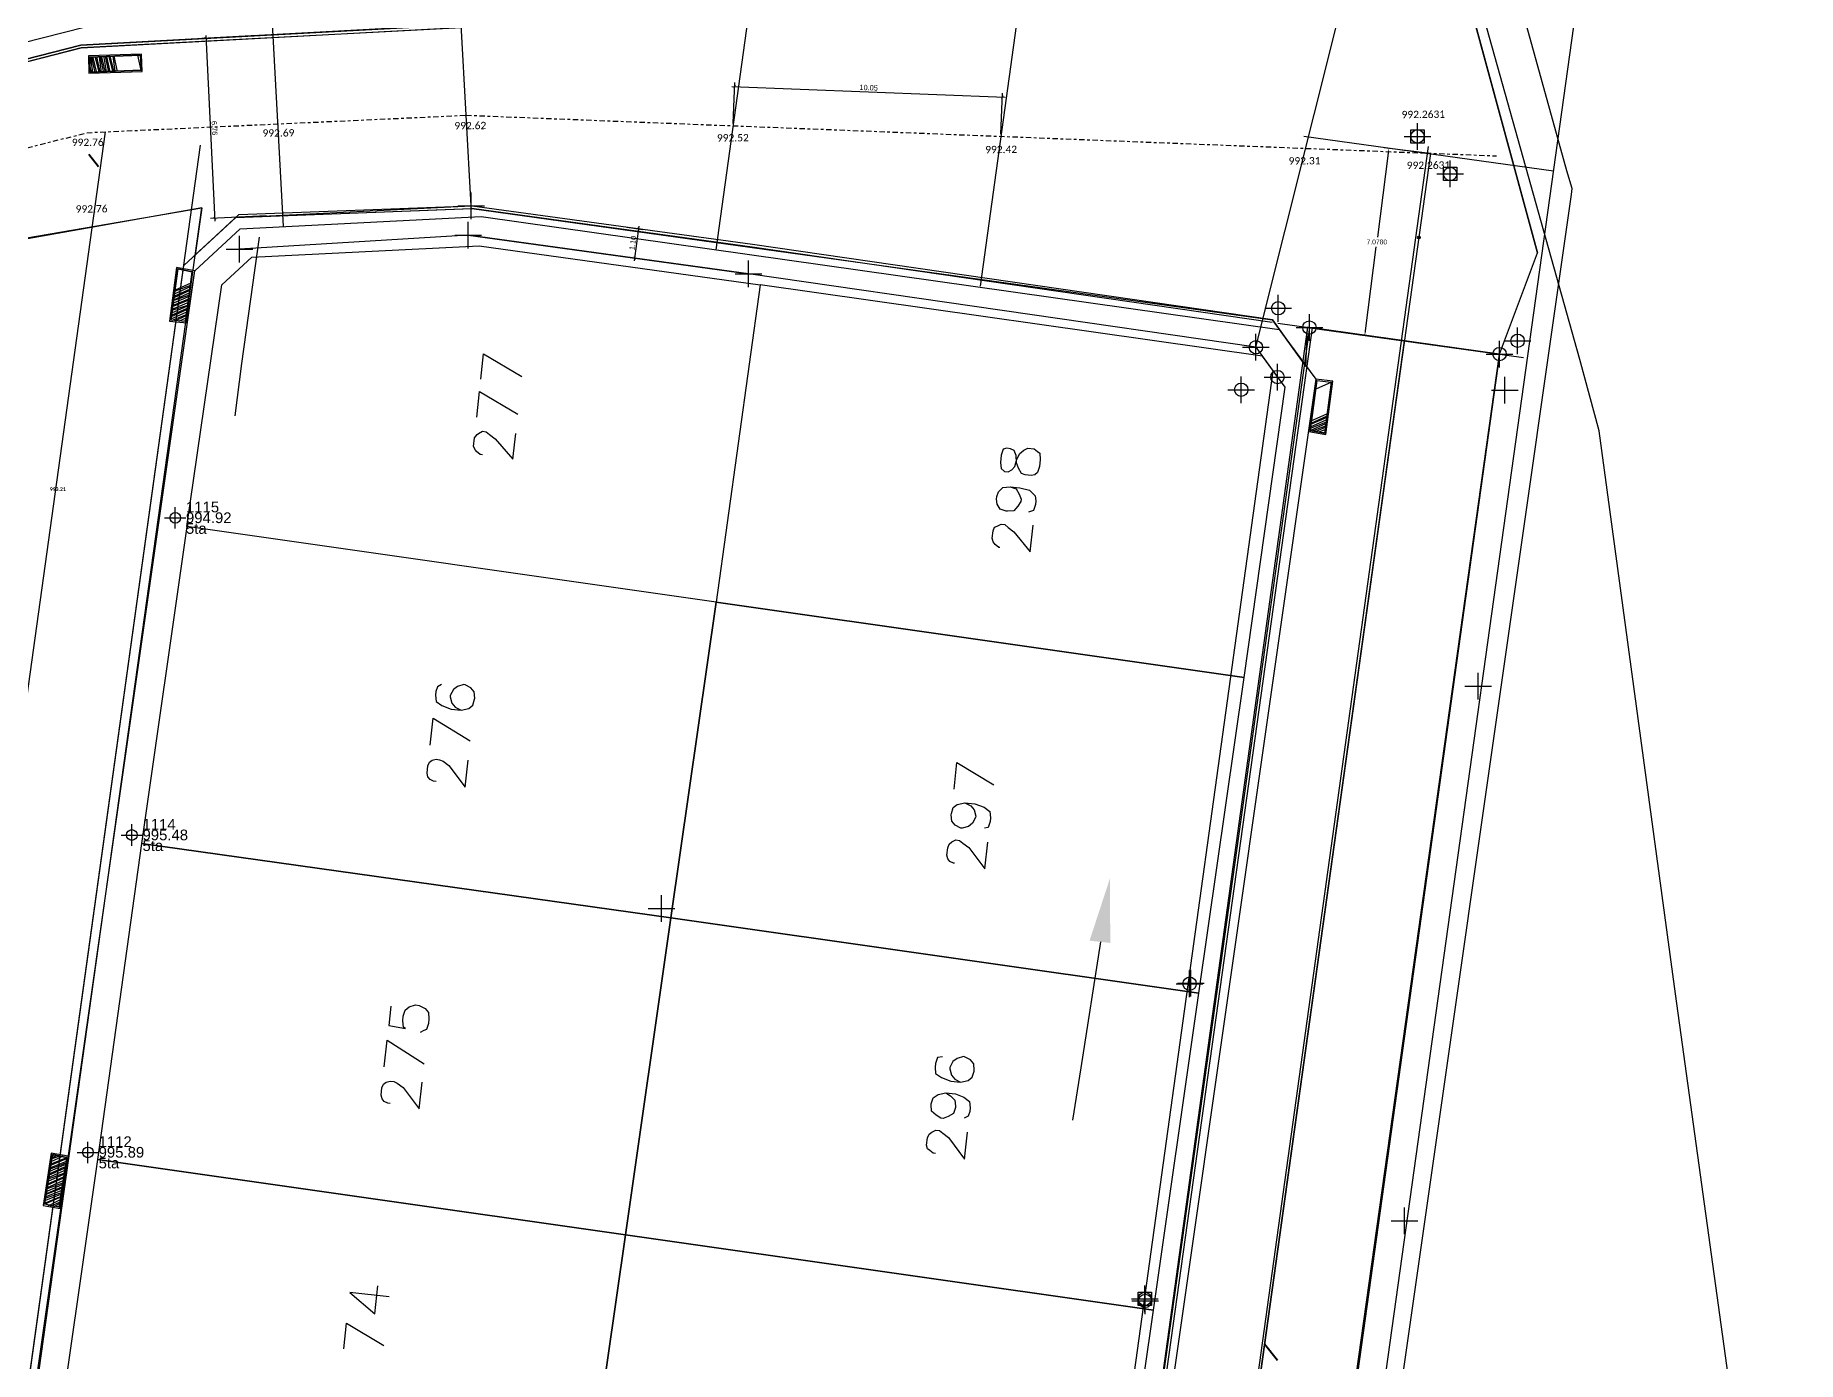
# Model space of a CAD drawing. Header units: metres. Extents: x -977055 to 805873, y -1033982 to 242021.
# Drawn here: x 1022.7 to 1088.8, y 1102.7 to 1152.4 of the extents above; entities that cross this region are included whole.
import ezdxf

# ---------------------------------------------------------------- set-up
doc = ezdxf.new("R2010")
doc.units = ezdxf.units.M
doc.header["$PDMODE"] = 32
doc.header["$PDSIZE"] = 1.5
doc.linetypes.add('CENTRO1', pattern=[0.44, 0.2, -0.08, 0.08, -0.08])
for name, color, linetype in [('12-CONDICIONES EXISTENTES', 2, 'Continuous'), ('5ta avenida', 10, 'Continuous'), ('C-ROAD', 7, 'Continuous'), ('C-ROAD-CNTR-N', 92, 'Continuous'), ('C-ROAD-PROF-TEXT', 11, 'Continuous'), ('C-ROAD-STAN', 11, 'Continuous'), ('NIVEL BORDILLO', 6, 'Continuous'), ('PUNTOS V', 4, 'Continuous'), ('V-NODE', 1, 'Continuous'), ('V-SITE-VEGE', 80, 'Continuous')]:
    doc.layers.add(name, color=color, linetype=linetype)
for name, color, linetype, true_color in [('PDF2_area escolar', 7, 'Continuous', 0x989898), ('PDF_Geometry', 7, 'Continuous', 0x797979), ('PDF_Solid Fills', 7, 'Continuous', 0x797979)]:
    doc.layers.add(name, color=color, linetype=linetype, true_color=true_color)
doc.layers.get('PDF2_area escolar').off()
doc.styles.add('CITY2', font='stylu.ttf', dxfattribs={"height": 0.2})
doc.styles.add('MtXpl_Calibri', font='calibri.ttf')
doc.styles.get("Standard").update_dxf_attribs({"font": 'arial.ttf'})
doc.dimstyles.new('COTAS2', dxfattribs={"dimtxt": 0.02, "dimasz": 0.1, "dimexe": 0.15, "dimexo": 0.08, "dimgap": 0.05, "dimtad": 1, "dimzin": 0, "dimdsep": 46, "dimtxsty": 'CITY2', "dimblk": 'ARCHTICK', "dimcen": 1, "dimdle": 0.1, "dimclrd": 1, "dimclre": 1, "dimclrt": 2, "dimadec": 0, "dimazin": 0, "dimtfac": 1, "dimtofl": 0, "dimtmove": 0, "dimatfit": 3, "dimldrblk": 'ARCHTICK', "dimfxl": 0.18, "dimtolj": 1, "dimtzin": 0, "dimarcsym": 0})

# ---------------------------------------------------------------- blocks, each defined once
blk = doc.blocks.new('base')
at = {"layer": 'PDF_Geometry', "lineweight": 25, "extrusion": (-0.000787417, 0.063364, 0.99799), "elevation": 0.026}
for points in [[(-314.355, -197.288), (-299.601, -195.681), (-292.744, -194.188), (-282.663, -192.111), (-274.476, -190.361), (-258.037, -185.154), (-248.029, -180.61), (-240.539, -177.71), (-228.643, -174.042), (-222.733, -172.714), (-217.384, -171.04), (-209.935, -169.248), (-202.16, -164.759), (-196.196, -160.284), (-195.073, -159.817), (-178.095, -157.457), (-154.298, -156.614), (-136.667, -154.611), (-124.436, -153.164), (-118.066, -151.474), (-100.79, -146.646), (-80.955, -140.967), (-73.385, -139.328), (-61.694, -135.822), (-40.504, -131.604), (-37.727, -130.872), (-17.661, -129.441), (1.311, -127.461), (21.092, -124.929), (41.006, -122.83), (47.376, -123.458), (63.592, -123.186), (81.402, -124.312), (85.639, -96.072), (88.705, -66.393), (92.811, -40.781), (97.16, -22.386), (100.596, -1.562), (102.483, 8.32), (109.691, 37.361), (117.528, 76.62), (126.217, 115.638), (131.513, 149.592), (134.682, 173.973), (136.916, 195.591), (139.956, 229.678), (141.558, 250.676), (142.614, 271.37), (143.252, 283.21), (147.066, 312.938), (152.58, 355.631), (153.554, 396.042), (150.869, 418.02), (151.777, 438.639), (150.959, 458.028), (151.777, 438.639), (150.869, 418.02), (153.554, 396.042), (152.58, 355.631), (147.066, 312.938), (143.252, 283.21), (142.614, 271.37), (141.558, 250.676), (139.956, 229.678), (136.916, 195.591), (134.682, 173.973), (131.513, 149.592), (126.217, 115.638), (117.528, 76.62), (109.691, 37.361), (102.483, 8.32), (100.596, -1.562), (97.16, -22.386), (92.811, -40.781), (88.705, -66.393), (85.639, -96.072), (81.402, -124.312), (63.592, -123.186), (47.376, -123.458), (41.006, -122.83), (21.092, -124.929), (1.311, -127.461), (-17.661, -129.441), (-37.727, -130.872), (-40.504, -131.604), (-61.694, -135.822), (-73.385, -139.328), (-80.955, -140.967), (-100.79, -146.646), (-118.066, -151.474), (-124.436, -153.164), (-136.667, -154.611), (-154.298, -156.614), (-178.095, -157.457), (-195.073, -159.817), (-196.196, -160.284), (-202.16, -164.759), (-209.935, -169.248), (-217.384, -171.04), (-222.733, -172.714), (-228.643, -174.042), (-240.539, -177.71), (-248.029, -180.61), (-258.037, -185.154), (-274.476, -190.361), (-282.663, -192.111), (-292.744, -194.188), (-299.601, -195.681), (-314.355, -197.288), (-312.178, -178.446), (-309.146, -157.898), (-306.876, -132.899), (-305.823, -118.002), (-298.643, -78.802), (-291.055, -45.077), (-282.252, -15.116), (-275.645, 10.473), (-270.319, 33.898), (-263.825, 63.164), (-258.15, 86.408), (-284.424, 123.888)], [(-212.717, -13.755), (-225.054, -11.852), (-224.271, -6.892), (-226.643, -6.56), (-224.271, -6.892), (-225.054, -11.852), (-212.717, -13.755), (-212.402, -16.529), (-210.533, -31.037), (-208.664, -45.544), (-208.205, -49.819), (-207.573, -57.268), (-206.945, -64.763), (-206.131, -70.704), (-205.316, -76.645), (-202.67, -97.785), (-200.074, -118.964), (-199.377, -121.645), (-195.323, -136.879), (-191.412, -136.748), (-190.561, -158.552), (-190.735, -159.226), (-195.073, -159.817), (-196.196, -160.284), (-202.16, -164.759), (-209.935, -169.248), (-213.277, -170.051), (-213.359, -169.577), (-218.448, -150.23), (-210.166, -148.075), (-219.749, -78.662), (-229.377, -9.244), (-211.582, -137.888)], [(-183.278, -24.583), (-189.381, -23.662), (-189.487, -24.159), (-189.624, -24.143), (-189.441, -23.005), (-188.857, -19.32), (-188.78, -18.68), (-182.363, -19.685), (-199.15, -127.84), (-199.177, -128.068), (-198.98, -128.741), (-196.947, -136.498), (-196.819, -136.977), (-195.323, -136.879)], [(-145.589, -133.597), (-145.56, -133.74), (-143.653, -133.691), (-143.678, -133.132), (-145.585, -133.18), (-145.469, -133.751)], [(-143.724, -133.126), (-143.66, -133.366)], [(-143.77, -133.121), (-143.699, -133.686)], [(-143.861, -133.11), (-143.744, -133.68)], [(-143.912, -133.15), (-143.79, -133.675)], [(-144.004, -133.139), (-143.881, -133.664)], [(-144.049, -133.133), (-143.933, -133.704)], [(-144.095, -133.128), (-144.024, -133.693)], [(-144.187, -133.117), (-144.07, -133.687)], [(-144.238, -133.157), (-144.116, -133.682)], [(-144.283, -133.151), (-144.207, -133.671)], [(-144.375, -133.14), (-144.258, -133.711)], [(-144.421, -133.135), (-144.304, -133.705)], [(-144.518, -133.17), (-144.395, -133.694)], [(-144.563, -133.164), (-144.441, -133.689)], [(-144.609, -133.159), (-144.538, -133.724)], [(-144.7, -133.148), (-144.584, -133.718)], [(-149.925, -126.861), (-149.215, -122.124), (-148.932, -120.164)], [(-147.135, -123.719), (-147.406, -125.588), (-146.863, -125.7), (-146.586, -123.785)], [(-146.664, -124.425), (-147.296, -124.674)], [(-146.675, -124.517), (-147.302, -124.719)], [(-146.726, -124.557), (-147.313, -124.811)], [(-146.737, -124.648), (-147.324, -124.902)], [(-146.742, -124.694), (-147.329, -124.948)], [(-146.753, -124.785), (-147.34, -125.039)], [(-146.764, -124.877), (-147.346, -125.085)], [(-146.77, -124.922), (-147.357, -125.176)], [(-146.592, -123.831), (-147.179, -124.085)], [(-146.603, -123.922), (-147.19, -124.176)], [(-146.609, -123.968), (-147.196, -124.222)], [(-146.62, -124.06), (-147.207, -124.313)], [(-146.631, -124.151), (-147.258, -124.354)], [(-146.636, -124.197), (-147.269, -124.445)], [(-146.632, -123.78), (-147.168, -123.993)], [(-146.647, -124.288), (-147.28, -124.536)], [(-146.653, -124.334), (-147.285, -124.582)], [(-146.769, -123.763), (-147.163, -123.948)], [(-146.906, -123.747), (-147.151, -123.856)], [(-146.998, -123.736), (-147.14, -123.765)], [(-158.172, -121.416), (-158.288, -122.376), (-159.713, -121.508)], [(-189.512, -120.979), (-189.241, -119.11), (-189.784, -118.998), (-190.061, -120.912), (-189.474, -120.659)], [(-158.001, -119.999), (-158.117, -120.959), (-159.543, -120.091)], [(-189.257, -119.247), (-189.844, -119.501)], [(-189.268, -119.339), (-189.856, -119.592)], [(-189.274, -119.384), (-189.861, -119.638)], [(-189.285, -119.476), (-189.872, -119.73)], [(-158.202, -118.584), (-158.11, -118.595), (-157.984, -118.702), (-157.944, -118.754), (-157.869, -118.902), (-157.908, -119.222), (-158.016, -119.348), (-158.067, -119.388), (-158.215, -119.463), (-158.352, -119.446), (-158.478, -119.339), (-158.69, -119.174), (-159.339, -118.4), (-159.455, -119.36)], [(-189.241, -119.11), (-189.828, -119.364)], [(-189.252, -119.201), (-189.833, -119.41)], [(-189.332, -119.099), (-189.817, -119.273)], [(-189.469, -119.083), (-189.811, -119.227)], [(-189.607, -119.066), (-189.8, -119.135)], [(-189.692, -119.009), (-189.789, -119.044)], [(-177.966, -117.13), (-178.189, -117.056), (-178.304, -116.857), (-178.374, -116.663), (-178.363, -116.572), (-178.249, -116.4), (-178.09, -116.234), (-177.856, -116.216), (-177.81, -116.221), (-177.587, -116.294), (-177.472, -116.494), (-177.448, -116.682), (-177.459, -116.773), (-177.527, -116.951), (-177.686, -117.117), (-177.966, -117.13), (-178.332, -117.086), (-178.692, -116.996), (-178.898, -116.786), (-178.922, -116.597), (-178.906, -116.46), (-178.832, -116.237), (-178.638, -116.168)], [(-177.554, -114.861), (-177.508, -114.866), (-177.382, -114.974), (-177.301, -115.077), (-177.272, -115.219), (-177.305, -115.494), (-177.367, -115.625), (-177.464, -115.66), (-177.613, -115.735), (-177.75, -115.718), (-177.876, -115.61), (-178.088, -115.446), (-178.691, -114.677), (-178.812, -115.683)], [(-156.561, -109.971), (-156.413, -109.896), (-156.345, -109.718), (-156.329, -109.581), (-156.347, -109.347), (-156.559, -109.183), (-156.914, -109.047), (-157.279, -109.003), (-157.565, -109.061), (-157.718, -109.182), (-157.791, -109.405), (-157.797, -109.451), (-157.779, -109.685), (-157.658, -109.839), (-157.441, -109.957), (-157.395, -109.963), (-157.155, -109.899), (-157.002, -109.778), (-156.883, -109.561), (-156.877, -109.515), (-156.941, -109.276), (-157.062, -109.122), (-157.279, -109.003)], [(-156.103, -107.707), (-156.224, -108.713), (-157.604, -107.851)], [(-156.309, -106.338), (-156.218, -106.349), (-156.086, -106.411), (-156.006, -106.513), (-155.976, -106.656), (-156.009, -106.93), (-156.072, -107.062), (-156.174, -107.142), (-156.317, -107.172), (-156.454, -107.155), (-156.585, -107.093), (-156.797, -106.928), (-157.395, -106.114), (-157.516, -107.12)], [(-175.721, -105.807), (-175.842, -106.813), (-177.222, -105.951)], [(-176.123, -105.295), (-176.34, -105.176), (-176.461, -105.023), (-176.525, -104.783), (-176.519, -104.737), (-176.4, -104.52), (-176.247, -104.399), (-176.007, -104.335), (-175.962, -104.341), (-175.744, -104.46), (-175.623, -104.614), (-175.605, -104.848), (-175.611, -104.893), (-175.684, -105.116), (-175.838, -105.237), (-176.123, -105.295), (-176.489, -105.251), (-176.843, -105.116), (-177.055, -104.951), (-177.073, -104.717), (-177.057, -104.58), (-176.984, -104.357), (-176.841, -104.328)], [(-175.71, -103.026), (-175.665, -103.032), (-175.533, -103.094), (-175.453, -103.197), (-175.424, -103.339), (-175.457, -103.614), (-175.519, -103.745), (-175.621, -103.826), (-175.769, -103.9), (-175.907, -103.884), (-176.033, -103.776), (-176.245, -103.611), (-176.842, -102.797), (-176.963, -103.803)], [(-181.143, -100.007), (-180.342, -95.281), (-180.014, -93.327)], [(-154.508, -97.93), (-154.42, -97.198), (-155.054, -97.076), (-154.968, -97.132), (-154.95, -97.366), (-154.972, -97.549), (-155.045, -97.772), (-155.199, -97.893), (-155.438, -97.957), (-155.576, -97.94), (-155.793, -97.821), (-155.914, -97.668), (-155.932, -97.434), (-155.91, -97.251), (-155.837, -97.028), (-155.74, -96.993), (-155.591, -96.918)], [(-154.232, -95.644), (-154.354, -96.65), (-155.728, -95.742)], [(-175.16, -95.766), (-174.972, -95.742), (-174.899, -95.519), (-174.882, -95.382), (-174.9, -95.148), (-175.112, -94.984), (-175.467, -94.848), (-175.833, -94.804), (-176.118, -94.862), (-176.272, -94.983), (-176.345, -95.206), (-176.35, -95.252), (-176.332, -95.486), (-176.212, -95.64), (-175.994, -95.758), (-175.948, -95.764), (-175.709, -95.7), (-175.555, -95.579), (-175.436, -95.362), (-175.431, -95.316), (-175.495, -95.077), (-175.615, -94.923), (-175.833, -94.804)], [(-154.438, -94.275), (-154.347, -94.286), (-154.215, -94.348), (-154.135, -94.451), (-154.106, -94.593), (-154.139, -94.867), (-154.201, -94.999), (-154.303, -95.079), (-154.446, -95.109), (-154.583, -95.092), (-154.715, -95.03), (-154.927, -94.865), (-155.524, -94.051), (-155.645, -95.057)], [(-175.275, -94.408), (-175.447, -94.294), (-175.613, -94.135), (-175.631, -93.901), (-175.626, -93.855), (-175.552, -93.632), (-175.353, -93.517), (-175.159, -93.448), (-175.068, -93.459), (-174.896, -93.572), (-174.73, -93.731), (-174.712, -93.965), (-174.717, -94.011), (-174.79, -94.234), (-174.99, -94.349), (-175.275, -94.408), (-175.641, -94.364), (-175.949, -94.234), (-176.162, -94.069), (-176.18, -93.835), (-176.163, -93.698), (-176.095, -93.52), (-175.947, -93.446)], [(-174.862, -92.139), (-174.771, -92.15), (-174.645, -92.258), (-174.559, -92.314), (-174.53, -92.457), (-174.563, -92.731), (-174.625, -92.863), (-174.728, -92.943), (-174.876, -93.018), (-175.013, -93.002), (-175.139, -92.894), (-175.351, -92.729), (-175.948, -91.915), (-176.07, -92.921)], [(-141.978, -90.536), (-142.295, -92.399), (-141.752, -92.511), (-141.435, -90.648), (-142.022, -90.902)], [(-141.646, -92.014), (-142.279, -92.262)], [(-141.657, -92.105), (-142.29, -92.353)], [(-141.662, -92.151), (-142.295, -92.399)], [(-141.673, -92.242), (-142.163, -92.461)], [(-141.684, -92.334), (-142.072, -92.472)], [(-141.69, -92.379), (-141.935, -92.489)], [(-141.747, -92.465), (-141.798, -92.505)], [(-141.569, -91.374), (-142.156, -91.628)], [(-141.574, -91.419), (-142.161, -91.673)], [(-141.585, -91.511), (-142.172, -91.765)], [(-141.596, -91.602), (-142.178, -91.81)], [(-141.602, -91.648), (-142.189, -91.902)], [(-141.613, -91.739), (-142.2, -91.993)], [(-141.618, -91.785), (-142.205, -92.039)], [(-141.629, -91.877), (-142.216, -92.13)], [(-141.64, -91.968), (-142.222, -92.176)], [(-141.44, -90.694), (-142.073, -90.942)], [(-141.451, -90.785), (-142.084, -91.033)], [(-141.462, -90.876), (-142.09, -91.079)], [(-141.468, -90.922), (-142.101, -91.171)], [(-141.479, -91.014), (-142.112, -91.262)], [(-141.53, -91.054), (-142.117, -91.308)], [(-141.541, -91.145), (-142.128, -91.399)], [(-141.552, -91.237), (-142.134, -91.445)], [(-141.558, -91.282), (-142.145, -91.536)], [(-141.566, -90.586), (-142.011, -90.81)], [(-141.658, -90.575), (-142, -90.719)], [(-141.795, -90.558), (-141.994, -90.673)], [(-141.932, -90.542), (-141.983, -90.582)], [(-154.305, -87.011), (-152.842, -87.187), (-153.765, -86.38), (-153.892, -87.431)], [(-152.589, -85.084), (-152.705, -86.044), (-154.085, -85.182)]]:
    blk.add_lwpolyline(points, dxfattribs=at)
for points in [[(-126.808, -152.832), (-131.811, -132.011), (-143.465, -134.827), (-140.734, -154.492), (-136.733, -154.001)], [(-145.611, -133.78), (-143.613, -133.742), (-143.627, -133.091), (-145.626, -133.129)], [(-143.678, -133.132), (-143.653, -133.691), (-145.56, -133.74), (-145.585, -133.18)], [(-158.259, -127.526), (-188.122, -122.908), (-189.472, -121.03), (-173.08, -15.378), (-171.202, -14.027), (-132.739, -20.006), (-131.388, -21.885), (-147.503, -125.622), (-149.221, -127.178)], [(-168.692, -124.832), (-166.889, -112.946), (-147.089, -116.027), (-148.505, -125.084), (-149.648, -126.106), (-158.172, -126.424)], [(-147.175, -123.668), (-147.503, -125.622), (-146.823, -125.751), (-146.535, -123.745)], [(-146.863, -125.7), (-147.406, -125.588), (-147.135, -123.719), (-146.586, -123.785)], [(-186.644, -109.871), (-188.326, -120.751), (-187.492, -121.917), (-168.692, -124.832), (-166.889, -112.946)], [(-189.472, -121.03), (-189.19, -119.07), (-189.824, -118.947), (-190.112, -120.953)], [(-189.784, -118.998), (-189.241, -119.11), (-189.512, -120.979), (-190.061, -120.912)], [(-177.614, -118.053), (-177.632, -117.819), (-177.758, -117.711), (-177.895, -117.695), (-178.043, -117.77), (-178.151, -117.896), (-178.23, -118.164), (-178.349, -118.382), (-178.502, -118.503), (-178.651, -118.578), (-178.879, -118.55), (-179.005, -118.442), (-179.091, -118.385), (-179.109, -118.151), (-179.076, -117.877), (-179.003, -117.654), (-178.901, -117.574), (-178.758, -117.544), (-178.529, -117.572), (-178.398, -117.634), (-178.283, -117.834), (-178.213, -118.027), (-178.201, -118.307), (-178.131, -118.501), (-178, -118.563), (-177.863, -118.58), (-177.72, -118.551), (-177.647, -118.327)], [(-165.046, -101.112), (-166.889, -112.946), (-147.089, -116.027), (-145.241, -104.147)], [(-184.801, -98.036), (-186.644, -109.871), (-166.889, -112.946), (-165.046, -101.112)], [(-163.198, -89.232), (-165.046, -101.112), (-145.241, -104.147), (-143.443, -92.307)], [(-182.952, -86.156), (-184.801, -98.036), (-165.046, -101.112), (-163.198, -89.232)], [(-142.018, -90.485), (-142.346, -92.439), (-141.712, -92.562), (-141.384, -90.608)], [(-141.752, -92.511), (-142.295, -92.399), (-141.978, -90.536), (-141.435, -90.648)], [(-161.355, -77.397), (-163.198, -89.232), (-143.443, -92.307), (-141.595, -80.427)], [(-181.109, -74.322), (-182.952, -86.156), (-163.198, -89.232), (-161.355, -77.397)]]:
    blk.add_lwpolyline(points, close=True, dxfattribs=at)
at = {"layer": 'PDF_Geometry', "color": 11, "lineweight": 40, "true_color": 0xff7f7f, "extrusion": (-0.000787417, 0.063364, 0.99799), "elevation": 0.026}
blk.add_lwpolyline([(-143.945, -129.575), (-143.584, -130.036)], dxfattribs=at)
at = {"layer": 'PDF_Geometry', "color": 5, "lineweight": 40, "extrusion": (-0.000787417, 0.063364, 0.99799), "elevation": 0.026}
blk.add_lwpolyline([(-187.586, -84.207), (-187.104, -84.821)], dxfattribs=at)
blk = doc.blocks.new('*U3053')
at = {"color": 0, "linetype": 'ByBlock', "lineweight": -2, "transparency": 16777216}
for p, q in [((-1, 0), (1, 0)), ((0, -1), (0, 1))]:
    blk.add_line(p, q, dxfattribs=at)
blk.add_circle((0, 0), 0.5, dxfattribs=at)
blk = doc.blocks.new('*U3242', base_point=(1069.257, 1139.552, 993.606))
at = {"layer": 'V-NODE', "color": 90, "lineweight": -2, "xscale": 0.5, "yscale": 0.5, "zscale": 0.5}
blk.add_blockref('*U3053', (1069.257, 1139.552, 993.606), dxfattribs=at)
blk = doc.blocks.new('*U3245', base_point=(1069.257, 1139.554, 993.958))
at = {"layer": 'V-NODE', "color": 90, "lineweight": -2, "xscale": 0.5, "yscale": 0.5, "zscale": 0.5}
blk.add_blockref('*U3053', (1069.257, 1139.554, 993.958), dxfattribs=at)
blk = doc.blocks.new('*U3248', base_point=(1068.451, 1140.667, 993.96))
at = {"layer": 'V-NODE', "color": 90, "lineweight": -2, "xscale": 0.5, "yscale": 0.5, "zscale": 0.5}
blk.add_blockref('*U3053', (1068.451, 1140.667, 993.96), dxfattribs=at)
blk = doc.blocks.new('*U3531')
at = {"color": 0, "linetype": 'ByBlock', "lineweight": -2, "transparency": 16777216}
for p, q in [((-1, 0), (1, 0)), ((0, -1), (0, 1))]:
    blk.add_line(p, q, dxfattribs=at)
blk = doc.blocks.new('*U3537', base_point=(1046.163, 1119.641, 995.515))
at = {"layer": 'V-NODE', "lineweight": -2, "xscale": 0.5, "yscale": 0.5, "zscale": 0.5}
blk.add_blockref('*U3531', (1046.163, 1119.641, 995.515), dxfattribs=at)
blk = doc.blocks.new('*U3540', base_point=(1066.004, 1116.841, 995.244))
at = {"layer": 'V-NODE', "lineweight": -2, "xscale": 0.5, "yscale": 0.5, "zscale": 0.5}
blk.add_blockref('*U3531', (1066.004, 1116.841, 995.244), dxfattribs=at)
blk = doc.blocks.new('*U3739')
at = {"color": 0, "linetype": 'ByBlock', "lineweight": -2, "transparency": 16777216}
for p, q in [((-1, 0), (1, 0)), ((0, -1), (0, 1))]:
    blk.add_line(p, q, dxfattribs=at)
blk = doc.blocks.new('*U3802', base_point=(1030.346, 1144.345, 994.543))
at = {"layer": 'V-NODE', "color": 4, "lineweight": -2, "xscale": 0.5, "yscale": 0.5, "zscale": 0.5}
blk.add_blockref('*U3739', (1030.346, 1144.345, 994.543), dxfattribs=at)
blk = doc.blocks.new('*U3805', base_point=(1038.921, 1144.87, 994.381))
at = {"layer": 'V-NODE', "color": 4, "lineweight": -2, "xscale": 0.5, "yscale": 0.5, "zscale": 0.5}
blk.add_blockref('*U3739', (1038.921, 1144.87, 994.381), dxfattribs=at)
blk = doc.blocks.new('*U3808', base_point=(1039.028, 1145.966, 994.435))
at = {"layer": 'V-NODE', "color": 4, "lineweight": -2, "xscale": 0.5, "yscale": 0.5, "zscale": 0.5}
blk.add_blockref('*U3739', (1039.028, 1145.966, 994.435), dxfattribs=at)
blk = doc.blocks.new('*U3811', base_point=(1039.028, 1145.966, 994.435))
at = {"layer": 'V-NODE', "color": 4, "lineweight": -2, "xscale": 0.5, "yscale": 0.5, "zscale": 0.5}
blk.add_blockref('*U3739', (1039.028, 1145.966, 994.435), dxfattribs=at)
blk = doc.blocks.new('*U3814', base_point=(1049.424, 1143.424, 994.376))
at = {"layer": 'V-NODE', "color": 4, "lineweight": -2, "xscale": 0.5, "yscale": 0.5, "zscale": 0.5}
blk.add_blockref('*U3739', (1049.424, 1143.424, 994.376), dxfattribs=at)
blk = doc.blocks.new('_ArchTick')
at = {"color": 0, "linetype": 'ByBlock', "const_width": 0.15}
blk.add_lwpolyline([(-0.5, -0.5), (0.5, 0.5)], dxfattribs=at)
blk = doc.blocks.new('*D3816')
at = {"layer": 'Defpoints', "color": 0, "transparency": 16777216}
for p in [(1058.946, 1150.042), (1048.848, 1148.967, 994.299), (1058.888, 1148.572, 994.299)]:
    blk.add_point(p, dxfattribs=at)
at = {"layer": 'PUNTOS V', "color": 1, "lineweight": -2, "transparency": 16777216}
blk.add_line((1048.806, 1150.441), (1059.046, 1150.038), dxfattribs=at)
at = {"layer": 'PUNTOS V', "color": 1, "linetype": 'Continuous', "lineweight": -2, "transparency": 16777216}
for p, q in [((1048.851, 1149.047), (1048.912, 1150.587)), ((1058.891, 1148.651), (1058.952, 1150.191))]:
    blk.add_line(p, q, dxfattribs=at)
at = {"layer": 'PUNTOS V', "color": 1, "lineweight": -2, "transparency": 16777216, "xscale": 0.1, "yscale": 0.1, "zscale": 0.1}
for p, rotation in [((1048.906, 1150.437), 177.742570869275), ((1058.946, 1150.042), 357.742570869275)]:
    blk.add_blockref('_ArchTick', p, dxfattribs=dict(at, rotation=rotation))
at = {"layer": 'PUNTOS V', "color": 2, "transparency": 16777216, "insert": (1053.932, 1150.394), "char_height": 0.2, "attachment_point": 5, "rotation": 357.74257, "style": 'CITY2'}
blk.add_mtext('\\A1;10.05', dxfattribs=at)
blk = doc.blocks.new('*U3903')
at = {"color": 0, "linetype": 'ByBlock', "lineweight": -2, "transparency": 16777216}
for p, q in [((-1, 0), (1, 0)), ((0, -1), (0, 1))]:
    blk.add_line(p, q, dxfattribs=at)
blk = doc.blocks.new('*U4047', base_point=(1074.024, 1107.93, 995.716))
at = {"layer": 'V-NODE', "color": 5, "lineweight": -2, "xscale": 0.5, "yscale": 0.5, "zscale": 0.5}
blk.add_blockref('*U3903', (1074.024, 1107.93, 995.716), dxfattribs=at)
blk = doc.blocks.new('*U4050', base_point=(1076.781, 1127.968, 994.372))
at = {"layer": 'V-NODE', "color": 5, "lineweight": -2, "xscale": 0.5, "yscale": 0.5, "zscale": 0.5}
blk.add_blockref('*U3903', (1076.781, 1127.968, 994.372), dxfattribs=at)
blk = doc.blocks.new('*U4053', base_point=(1077.78, 1139.06, 993.6))
at = {"layer": 'V-NODE', "color": 5, "lineweight": -2, "xscale": 0.5, "yscale": 0.5, "zscale": 0.5}
blk.add_blockref('*U3903', (1077.78, 1139.06, 993.6), dxfattribs=at)
blk = doc.blocks.new('*U4601')
at = {"color": 0, "linetype": 'ByBlock', "lineweight": -2, "transparency": 16777216}
for p, q in [((-1, 0), (1, 0)), ((0, -1), (0, 1))]:
    blk.add_line(p, q, dxfattribs=at)
blk.add_lwpolyline([(-0.5, -0.5), (-0.5, 0.5), (0.5, 0.5), (0.5, -0.5)], close=True, dxfattribs=at)
blk.add_circle((0, 0), 0.5, dxfattribs=at)
blk = doc.blocks.new('*U4626', base_point=(1075.732, 1147.16, 989.39))
at = {"layer": 'V-NODE', "color": 3, "lineweight": -2, "xscale": 0.5, "yscale": 0.5, "zscale": 0.5}
blk.add_blockref('*U4601', (1075.732, 1147.16, 989.39), dxfattribs=at)
blk = doc.blocks.new('*U4629', base_point=(1074.508, 1148.568, 990.19))
at = {"layer": 'V-NODE', "color": 3, "lineweight": -2, "xscale": 0.5, "yscale": 0.5, "zscale": 0.5}
blk.add_blockref('*U4601', (1074.508, 1148.568, 990.19), dxfattribs=at)
blk = doc.blocks.new('*U4644', base_point=(1064.281, 1105.008, 996.148))
at = {"layer": 'V-NODE', "color": 3, "lineweight": -2, "xscale": 0.5, "yscale": 0.5, "zscale": 0.5}
blk.add_blockref('*U4601', (1064.281, 1105.008, 996.148), dxfattribs=at)
blk = doc.blocks.new('*D4673')
at = {"color": 1, "linetype": 'Continuous', "lineweight": -2, "transparency": 16777216}
for p, q in [((1044.864, 1145.162), (1045.466, 1145.079)), ((1044.714, 1144.072), (1045.316, 1143.99))]:
    blk.add_line(p, q, dxfattribs=at)
at = {"color": 1, "lineweight": -2, "transparency": 16777216}
blk.add_line((1045.154, 1143.911), (1045.331, 1145.199), dxfattribs=at)
at = {"layer": 'Defpoints', "color": 0, "transparency": 16777216}
for p in [(1044.785, 1145.173, 993.96), (1045.317, 1145.1), (1044.635, 1144.083, 993.96)]:
    blk.add_point(p, dxfattribs=at)
at = {"color": 1, "lineweight": -2, "transparency": 16777216, "xscale": 0.1, "yscale": 0.1, "zscale": 0.1}
for p, rotation in [((1045.317, 1145.1), 82.16108582264289), ((1045.167, 1144.01), 262.1610858226429)]:
    blk.add_blockref('_ArchTick', p, dxfattribs=dict(at, rotation=rotation))
at = {"color": 2, "transparency": 16777216, "insert": (1045.09, 1144.576), "char_height": 0.2, "attachment_point": 5, "rotation": 82.16109, "style": 'CITY2'}
blk.add_mtext('\\A1;1.10', dxfattribs=at)
blk = doc.blocks.new('*U4741')
at = {"color": 0, "linetype": 'ByBlock', "lineweight": -2, "transparency": 16777216}
for p, q in [((-1, 0), (1, 0)), ((0, -1), (0, 1))]:
    blk.add_line(p, q, dxfattribs=at)
blk.add_circle((0, 0), 0.5, dxfattribs=at)
blk = doc.blocks.new('*U5052')
at = {"layer": 'C-ROAD-CNTR-N', "color": 92, "linetype": 'Continuous', "lineweight": -3}
blk.add_line((1035.324, 863.717), (1074.019, 1140.909), dxfattribs=at)
blk = doc.blocks.new('*D5491')
at = {"color": 1, "lineweight": -2, "transparency": 16777216}
blk.add_line((1029.079, 1152.349), (1029.419, 1145.396), dxfattribs=at)
at = {"color": 1, "linetype": 'Continuous', "lineweight": -2, "transparency": 16777216}
for p, q in [((1031.022, 1152.344), (1028.934, 1152.242)), ((1031.352, 1145.591), (1029.264, 1145.488))]:
    blk.add_line(p, q, dxfattribs=at)
at = {"layer": 'Defpoints', "color": 0, "transparency": 16777216}
for p in [(1031.102, 1152.348), (1029.414, 1145.496), (1031.432, 1145.594)]:
    blk.add_point(p, dxfattribs=at)
at = {"color": 1, "lineweight": -2, "transparency": 16777216, "xscale": 0.1, "yscale": 0.1, "zscale": 0.1}
for p, rotation in [((1029.084, 1152.249), 92.80003203706947), ((1029.414, 1145.496), 272.8000320370695)]:
    blk.add_blockref('_ArchTick', p, dxfattribs=dict(at, rotation=rotation))
at = {"color": 2, "transparency": 16777216, "insert": (1029.406, 1148.88), "char_height": 0.2, "attachment_point": 5, "rotation": 272.80003, "style": 'CITY2'}
blk.add_mtext('\\A1;6.76', dxfattribs=at)

msp = doc.modelspace()

# ---------------------------------------------------------------- linework, layer by layer
at = {"color": 1}
msp.add_line((1028.59033, 1143.44335, 2006.05387), (1028.57568, 1143.44507, 1998.85388), dxfattribs=at)
for points, elevation in [([(925.48046, 1119.0127), (967.68711, 1129.95372), (978.55985, 1133.63487), (1019.49015, 1144.16316), (1021.21517, 1142.65031), (1021.42092, 1144.60575), (1028.93284, 1145.88834), (1028.68616, 1144.12746), (1030.20492, 1145.53448), (1039.05739, 1145.86066), (1069.0553, 1141.69092), (1070.32572, 1139.95121), (1070.38405, 1141.4053), (1077.58443, 1140.41012), (1079.00537, 1144.2043), (1076.15918, 1154.68874), (1038.66683, 1152.63207), (1024.41537, 1151.88551), (1019.90472, 1150.73096), (974.92132, 1139.29066), (965.79461, 1136.7981), (918.50823, 1124.65596)], 378.46258), ([(1076.13239, 1154.78744), (1079.00537, 1144.2043)], 994.107), ([(1058.79045, 1031.93664), (1074.91357, 1148.186)], 998.308), ([(988.70081, 858.6933), (1028.93284, 1145.88834), (1021.4813, 1144.57148), (981.77572, 857.94163), (988.70081, 858.6933)], 2006.05387), ([(1038.67482, 863.26086), (1077.5849, 1140.41347), (1070.38537, 1141.41482), (1032.00229, 864.16055), (1038.67482, 863.26086)], 2006.05387), ([(1054.23407, 1032.56858), (1069.10183, 1139.76666)], 998.308)]:
    msp.add_lwpolyline(points, dxfattribs=dict(at, elevation=elevation))
at = {"color": 2}
msp.add_lwpolyline([(1006.47657, 1039.39), (1013.59468, 1038.3039), (1028.25455, 1143.7276), (1030.20492, 1145.53448), (1039.02616, 1145.96592), (1038.66008, 1152.75737), (1024.40007, 1151.98483), (1012.86861, 1149.03335), (1017.5654, 1150.23542), (1019.53599, 1144.07167), (1020.87063, 1142.90279), (1006.47657, 1039.39)], dxfattribs=at)
at = {"layer": '12-CONDICIONES EXISTENTES', "color": 1}
for p, q in [((1070.2493, 1148.5819), (1079.6031, 1147.27612)), ((1069.27396, 1141.5694), (1078.48529, 1140.28824))]:
    msp.add_line(p, q, dxfattribs=at)
for points, elevation in [([(1009.9838, 1038.47846), (1010.3155, 1040.837), (1025.31673, 1148.7397)], 2001.659), ([(1013.54872, 1037.97709), (1013.88081, 1040.33846), (1028.88244, 1148.24398)], 2001.659), ([(1030.20492, 1145.53448), (1039.02991, 1145.86599)], 994.43398), ([(1030.3175, 1145.63878), (1039.02616, 1145.96592)], 994.43398), ([(1030.3175, 1145.63878), (1028.25455, 1143.7276)], 991.00429), ([(1038.91834, 1144.87037), (1030.346, 1144.345)], 994.63172), ([(1013.82071, 1039.91108), (1013.88081, 1040.33846), (1028.25455, 1143.7276)], 2001.659)]:
    msp.add_lwpolyline(points, dxfattribs=dict(at, elevation=elevation))
at = {"layer": '5ta avenida', "color": 0, "linetype": 'ByBlock', "lineweight": -2, "transparency": 16777216}
for p, q in [((1027.938, 1133.876, 1993.96), (1027.938, 1134.676, 1993.96)), ((1027.538, 1134.276, 1993.96), (1028.338, 1134.276, 1993.96)), ((1026.308, 1121.991, 1994.513), (1026.308, 1122.791, 1994.513)), ((1025.908, 1122.391, 1994.513), (1026.708, 1122.391, 1994.513)), ((1024.663, 1110.099, 1994.925), (1024.663, 1110.899, 1994.925)), ((1024.263, 1110.499, 1994.925), (1025.063, 1110.499, 1994.925))]:
    msp.add_line(p, q, dxfattribs=at)
for centre in [(1027.938, 1134.276, 1993.96), (1026.308, 1122.391, 1994.513), (1024.663, 1110.499, 1994.925)]:
    msp.add_circle(centre, 0.2, dxfattribs=at)
at = {"layer": 'C-ROAD-CNTR-N', "color": 92, "linetype": 'Continuous', "lineweight": -3}
for p, q in [((1080.6864, 1155.03626), (1063.57678, 1032.47337)), ((1074.99809, 1147.92141), (1035.32355, 863.71727)), ((1070.45354, 1141.40534), (1055.49584, 1034.25751)), ((1070.55259, 1141.39157), (1055.58915, 1034.20264)), ((1077.5849, 1140.41347), (1062.6267, 1033.26205))]:
    msp.add_line(p, q, dxfattribs=at)
at = {"layer": 'C-ROAD-STAN', "color": 11, "linetype": 'Continuous', "lineweight": -3}
msp.add_circle((1074.56195, 1144.78083, 0.003), 0.05, dxfattribs=at)
at = {"layer": 'NIVEL BORDILLO', "color": 2}
for p, q in [((1073.41304, 1147.94303), (1073.00586, 1144.79174)), ((1074.86421, 1147.93702), (1073.25759, 1148.14461)), ((1072.55217, 1141.28045), (1072.95935, 1144.43174)), ((1073.95722, 1140.91741), (1072.35059, 1141.125))]:
    msp.add_line(p, q, dxfattribs=at)
for points in [[(1073.38329, 1147.94687), (1073.44279, 1147.93919), (1073.4361, 1148.12155)], [(1072.52242, 1141.28429), (1072.58193, 1141.2766), (1072.52911, 1141.10193)]]:
    msp.add_solid(points, dxfattribs=at)
at = {"layer": 'PDF_Solid Fills', "transparency": 33554559, "extrusion": (-0.000787417, 0.063364, 0.99799)}
msp.add_solid([(-1076.02835, -1040.01657, 1060.76006), (-1076.81749, -1042.33279, 1060.76006), (-1076.80538, -1039.92296, 1060.76006)], dxfattribs=at)
at = {"layer": 'PUNTOS V', "color": 1}
for p, q in [((1068.451, 1140.667, 993.96), (1072.184, 1155.575, 992.849)), ((1038.921, 1144.87, 994.38), (1049.424, 1143.424))]:
    msp.add_line(p, q, dxfattribs=at)
for points, elevation in [([(1012.86864, 1149.03324), (1024.40007, 1151.98483), (1076.13239, 1154.78744)], 994.299), ([(1012.89344, 1148.93635), (1024.41537, 1151.88551), (1076.13779, 1154.68758)], 994.299), ([(1059.62252, 1153.89301), (1058.11373, 1142.95692)], 994.299), ([(1031.98986, 1145.1866), (1031.56533, 1153.02284)], 994.434), ([(1049.45178, 1153.34201), (1048.20756, 1144.32362)], 994.299), ([(1039.028, 1145.966), (1038.66008, 1152.75737)], 994.434), ([(1069.0553, 1141.58988), (1049.5639, 1144.41417), (1039.05739, 1145.86066)], 993.96), ([(1069.06964, 1141.68885), (1049.57789, 1144.51319), (1039.07103, 1145.95972)], 993.96), ([(1068.451, 1140.667), (1049.424, 1143.424), (1038.921, 1144.87)], 993.96), ([(1069.06964, 1141.68885), (1070.32572, 1139.95121)], 993.96), ([(1068.451, 1140.667), (1069.10183, 1139.76666)], 993.96)]:
    msp.add_lwpolyline(points, dxfattribs=dict(at, elevation=elevation))
at = {"layer": 'PUNTOS V', "color": 2, "linetype": 'CENTRO1', "elevation": 994.299}
msp.add_lwpolyline([(1013.66954, 1145.90422), (1024.62022, 1148.70768), (1038.84404, 1149.36168), (1077.46309, 1147.83932)], dxfattribs=at)

# ---------------------------------------------------------------- block references
at = {"layer": 'C-ROAD', "color": 7, "linetype": 'Continuous', "lineweight": -3}
msp.add_blockref('*U5052', (0, 0), dxfattribs=at)
at = {"layer": 'PDF2_area escolar'}
msp.add_blockref('base', (882.736, 1016.336, 999.038), dxfattribs=at)
at = {"layer": 'V-NODE'}
for name, p in [('*U4629', (1074.508, 1148.568, 990.188)), ('*U4626', (1075.732, 1147.16, 989.388)), ('*U3248', (1068.451, 1140.667, 993.96)), ('*U3242', (1069.257, 1139.552, 993.606)), ('*U3245', (1067.89797, 1139.07708, 993.958)), ('*U4053', (1077.782, 1139.058, 993.603)), ('*U4050', (1076.783, 1127.966, 994.375)), ('*U3537', (1046.163, 1119.641, -2.575)), ('*U3540', (1066.004, 1116.841, -2.846)), ('*U4047', (1074.026, 1107.928, 995.719)), ('*U4644', (1064.281, 1105.008, 996.146))]:
    msp.add_blockref(name, p, dxfattribs=at)
at = {"layer": 'V-NODE', "color": 2, "lineweight": -2, "xscale": 0.5, "yscale": 0.5, "zscale": 0.5}
for p in [(1069.28732, 1142.12607, 993.55), (1070.4535, 1141.4053, 992.2631), (1078.26221, 1140.90899, 993.6), (1077.5849, 1140.4135, 992.2631), (1065.965, 1116.818, 995.432), (1064.297, 1104.933, 996.12)]:
    msp.add_blockref('*U4741', p, dxfattribs=at)
at = {"layer": 'V-SITE-VEGE'}
for name, p in [('*U3808', (1039.028, 1145.966, 994.434)), ('*U3811', (1039.028, 1145.966, 994.434)), ('*U3805', (1038.921, 1144.87, 994.38)), ('*U3802', (1030.346, 1144.345, 994.542)), ('*U3814', (1049.424, 1143.424, 994.375))]:
    msp.add_blockref(name, p, dxfattribs=at)

# ---------------------------------------------------------------- texts
at = {"layer": '5ta avenida', "linetype": 'ByBlock', "char_height": 0.4}
for s, insert, attachment_point in [('{\\C2;1115}', (1028.338, 1134.476, 1993.96), 7), ('{\\C2;5ta}', (1028.338, 1134.076, 1993.96), 1), ('{\\C2;994.92}', (1028.338, 1134.276, 1993.96), 4), ('{\\C2;1114}', (1026.708, 1122.591, 1994.513), 7), ('{\\C2;5ta}', (1026.708, 1122.191, 1994.513), 1), ('{\\C2;995.48}', (1026.708, 1122.391, 1994.513), 4), ('{\\C2;1112}', (1025.063, 1110.699, 1994.925), 7), ('{\\C2;5ta}', (1025.063, 1110.299, 1994.925), 1), ('{\\C2;995.89}', (1025.063, 1110.499, 1994.925), 4)]:
    msp.add_mtext(s, dxfattribs=dict(at, insert=insert, attachment_point=attachment_point))
at = {"layer": 'C-ROAD-PROF-TEXT', "style": 'MtXpl_Calibri'}
msp.add_text('992.2631', height=0.275001, rotation=0.5711077, dxfattribs=at).set_placement((1073.91344, 1149.24828))
at = {"layer": 'C-ROAD-PROF-TEXT', "color": 11, "linetype": 'Continuous', "lineweight": -3, "attachment_point": 8, "rotation": 0.5711077}
for s, insert, char_height in [('{\\fCalibri|b0|i0|c0|p34;\\H0.91667x;\\C256;992.62}', (1039.0005, 1148.8309), 0.3), ('{\\fCalibri|b0|i0|c0|p34;\\H0.91667x;\\C256;992.76}', (1024.6575, 1148.20645, 994.299), 0.3), ('{\\fCalibri|b0|i0|c0|p34;\\H0.91667x;\\C256;992.69}', (1031.80723, 1148.55767, 994.434), 0.3), ('{\\fCalibri|b0|i0|c0|p34;\\H0.91667x;\\C256;992.52}', (1048.84258, 1148.37509), 0.3), ('{\\fCalibri|b0|i0|c0|p34;\\H0.91667x;\\C256;992.42}', (1058.90074, 1147.93792), 0.3), ('{\\fCalibri|b0|i0|c0|p34;\\H0.91667x;\\C256;992.31}', (1070.2748, 1147.51334), 0.3), ('{\\fCalibri|b0|i0|c0|p34;\\H0.91667x;\\C256;992.2631}', (1074.9203, 1147.3479), 0.3), ('{\\fCalibri|b0|i0|c0|p34;\\H0.91667x;\\C256;992.76}', (1024.80237, 1145.71171, 990.82314), 0.3), ('{\\fCalibri|b1|i0|c0|p34;\\H0.91667x;\\C256;993.21}', (1023.53321, 1135.27986, 986.202), 0.15)]:
    msp.add_mtext(s, dxfattribs=dict(at, insert=insert, char_height=char_height))
at = {"layer": 'NIVEL BORDILLO', "color": 2, "insert": (1072.98261, 1144.61174), "char_height": 0.18, "attachment_point": 5}
msp.add_mtext('\\A1;7.0780', dxfattribs=at)

# ---------------------------------------------------------------- dimensions: what is measured, and where the dimension line sits
at = {"color": 1}
for p1, p2, distance, picture, middle in [((1031.10152, 1152.34788), (1031.43182, 1145.59449), -2.02024, '*D5491', (1029.40583, 1148.88017)), ((1044.63483, 1144.08335, 993.96), (1044.78486, 1145.17307, 993.96), -0.53764, '*D4673', (1045.09031, 1144.57583))]:
    dim = msp.add_aligned_dim(p1=p1, p2=p2, distance=distance, dimstyle='COTAS2', dxfattribs=at)
    dim.commit()
    dim.dimension.update_dxf_attribs({"geometry": picture, "text_midpoint": middle})
at = {"layer": 'PUNTOS V', "color": 1}
dim = msp.add_aligned_dim(p1=(1048.84823, 1148.96732, 994.299), p2=(1058.88834, 1148.57154, 994.299), distance=1.47112, dimstyle='COTAS2', dxfattribs=at)
dim.commit()
dim.dimension.update_dxf_attribs({"geometry": '*D3816', "text_midpoint": (1053.93234, 1150.39434)})

doc.saveas('drawing.dxf')
